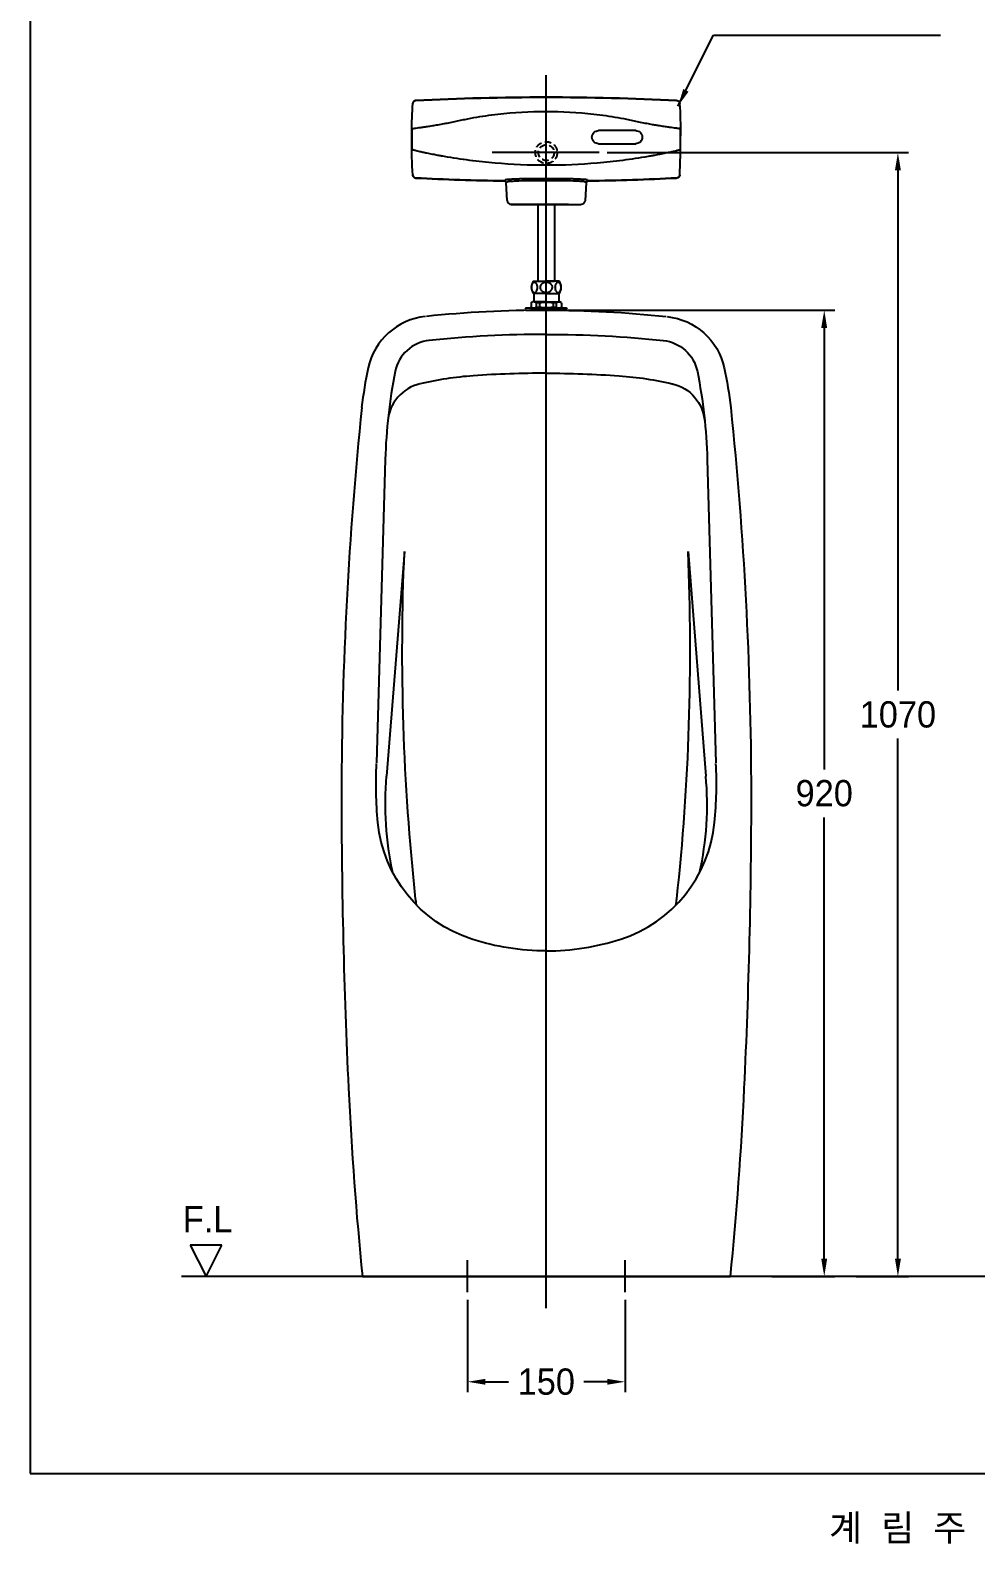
# Model space of a CAD drawing. Header units: millimetres. Extents: x 0 to 3700, y -67 to 2530.
# Drawn here: x 1900 to 2800, y -67 to 1374 of the extents above; entities that cross this region are included whole.
import ezdxf
from ezdxf.enums import TextEntityAlignment as Align
from ezdxf.lldxf.tags import DXFTag

# ---------------------------------------------------------------- set-up
doc = ezdxf.new("R2010")
doc.units = ezdxf.units.MM
doc.linetypes.add('DASHED2', pattern=[9.525, 6.35, -3.175])
for name, color, linetype in [('TEXT', 7, 'Continuous'), ('내부선 및 부속', 4, 'Continuous'), ('도각라인', 255, 'Continuous'), ('외형선', 3, 'Continuous'), ('점선', 6, 'DASHED2'), ('중심선', 1, 'DASHED'), ('치수선', 7, 'Continuous')]:
    doc.layers.add(name, color=color, linetype=linetype)
doc.styles.add('____', font='')
doc.styles.add('타이틀', font='H2GTRM.TTF', dxfattribs={"height": 25})
doc.styles.get('____').set_extended_font_data('굴림')
tags = doc.linetypes.add('DASHDOT', pattern=[70, 31, -13, 13, -13]).pattern_tags.tags
tags[10:11] = [DXFTag(74, 4), DXFTag(75, 0), DXFTag(340, '0'), DXFTag(46, 0.0), DXFTag(50, 0.0), DXFTag(44, 0.0), DXFTag(45, 0.0)]
tags[8:9] = [DXFTag(74, 4), DXFTag(75, 0), DXFTag(340, '0'), DXFTag(46, 0.0), DXFTag(50, 0.0), DXFTag(44, 0.0), DXFTag(45, 0.0)]
tags[6:7] = [DXFTag(74, 4), DXFTag(75, 0), DXFTag(340, '0'), DXFTag(46, 0.0), DXFTag(50, 0.0), DXFTag(44, 0.0), DXFTag(45, 0.0)]
tags[4:5] = [DXFTag(74, 4), DXFTag(75, 0), DXFTag(340, '0'), DXFTag(46, 0.0), DXFTag(50, 0.0), DXFTag(44, 0.0), DXFTag(45, 0.0)]
tags = doc.linetypes.add('DASHED', pattern=[25.72, 12.86, -12.86]).pattern_tags.tags
tags[6:7] = [DXFTag(74, 4), DXFTag(75, 0), DXFTag(340, '0'), DXFTag(46, 0.0), DXFTag(50, 0.0), DXFTag(44, 0.0), DXFTag(45, 0.0)]
tags[4:5] = [DXFTag(74, 4), DXFTag(75, 0), DXFTag(340, '0'), DXFTag(46, 0.0), DXFTag(50, 0.0), DXFTag(44, 0.0), DXFTag(45, 0.0)]
doc.dimstyles.new('MSADIM', dxfattribs={"dimtxt": 33, "dimasz": 17, "dimexe": 10, "dimexo": 7.5, "dimgap": 10, "dimtad": 0, "dimtih": 1, "dimtoh": 1, "dimdec": 0, "dimzin": 1, "dimdsep": 46, "dimtxsty": '____', "dimcen": 11.25, "dimadec": 0, "dimazin": 0, "dimtfac": 1, "dimtdec": 0, "dimtix": 1, "dimtmove": 0, "dimatfit": 3, "dimfxl": 0, "dimtolj": 1, "dimtzin": 1, "dimarcsym": 0})

# ---------------------------------------------------------------- blocks, each defined once
blk = doc.blocks.new('*D13')
at = {"layer": '치수선', "color": 0, "linetype": 'Continuous', "lineweight": -2}
for p, q in [((2398.7, 1107.5), (2665.8, 1107.5)), ((2655.8, 1090.5), (2655.8, 670.3)), ((2655.8, 204.5), (2655.8, 624.6)), ((2605.9, 187.5), (2665.8, 187.5))]:
    blk.add_line(p, q, dxfattribs=at)
at = {"layer": '치수선', "color": 0, "linetype": 'Continuous'}
for points in [[(2652.9, 1090.5), (2658.6, 1090.5), (2655.8, 1107.5)], [(2652.9, 204.5), (2658.6, 204.5), (2655.8, 187.5)]]:
    blk.add_solid(points, dxfattribs=at)
at = {"layer": '치수선', "color": 0, "linetype": 'Continuous', "insert": (2655.8, 647.5), "char_height": 25, "attachment_point": 5, "style": '____'}
blk.add_mtext('\\A1;920', dxfattribs=at)
blk = doc.blocks.new('*D14')
at = {"layer": '치수선', "color": 0, "linetype": 'Continuous', "lineweight": -2}
for p, q in [((2449.2, 1257.5), (2735.9, 1257.5)), ((2725.9, 1240.5), (2725.9, 745.3)), ((2725.9, 204.5), (2725.9, 699.6)), ((2686.3, 187.5), (2735.9, 187.5))]:
    blk.add_line(p, q, dxfattribs=at)
at = {"layer": '치수선', "color": 0, "linetype": 'Continuous'}
for points in [[(2723.1, 1240.5), (2728.8, 1240.5), (2725.9, 1257.5)], [(2723.1, 204.5), (2728.8, 204.5), (2725.9, 187.5)]]:
    blk.add_solid(points, dxfattribs=at)
at = {"layer": '치수선', "color": 0, "linetype": 'Continuous', "insert": (2725.9, 722.5), "char_height": 25, "attachment_point": 5, "style": '____'}
blk.add_mtext('\\A1;1070', dxfattribs=at)
blk = doc.blocks.new('*D18')
at = {"layer": '치수선', "color": 0, "linetype": 'Continuous', "lineweight": -2}
for p, q in [((2316.2, 165.2), (2316.2, 77.3)), ((2466.2, 165.2), (2466.2, 77.3)), ((2333.2, 87.3), (2355.2, 87.3)), ((2449.2, 87.3), (2427.1, 87.3))]:
    blk.add_line(p, q, dxfattribs=at)
at = {"layer": '치수선', "color": 0, "linetype": 'Continuous'}
for points in [[(2333.2, 90.1), (2333.2, 84.5), (2316.2, 87.3)], [(2449.2, 90.1), (2449.2, 84.5), (2466.2, 87.3)]]:
    blk.add_solid(points, dxfattribs=at)
at = {"layer": '치수선', "color": 0, "linetype": 'Continuous', "insert": (2391.2, 87.3), "char_height": 25, "attachment_point": 5, "style": '____'}
blk.add_mtext('\\A1;150', dxfattribs=at)

msp = doc.modelspace()

# ---------------------------------------------------------------- linework, layer by layer
at = {"layer": '내부선 및 부속', "linetype": 'Continuous'}
for p, q in [((2519.1, 1269.5), (2519.1, 1269.5)), ((2353.9, 1212), (2353.1, 1228.7)), ((2429.2, 1228.7), (2428.3, 1212)), ((2412.2, 1208.2), (2357.9, 1208.2)), ((2357.9, 1208.2), (2412.2, 1208.2)), ((2383.3, 1208.2), (2383.3, 1135)), ((2399.1, 1208.2), (2399.1, 1135)), ((2412.2, 1208.2), (2424.3, 1208.2)), ((2412.2, 1208.2), (2424.3, 1208.2)), ((2377.1, 1130.4), (2377, 1130)), ((2377, 1130), (2377, 1129.2)), ((2377, 1129.2), (2377, 1128.2)), ((2377, 1128.2), (2377.1, 1127.9)), ((2377.2, 1130.9), (2377.1, 1130.7)), ((2377.1, 1130.7), (2377.1, 1130.4)), ((2377.1, 1127.9), (2377.2, 1127.6)), ((2377.3, 1131.4), (2377.2, 1131.2)), ((2377.2, 1131.2), (2377.2, 1130.9)), ((2377.2, 1127.6), (2377.2, 1127.3)), ((2377.2, 1127.3), (2377.3, 1127.1)), ((2377.4, 1131.6), (2377.3, 1131.4)), ((2377.3, 1127.1), (2377.3, 1126.9)), ((2377.3, 1126.9), (2377.4, 1126.7)), ((2377.5, 1131.9), (2377.4, 1131.8)), ((2377.4, 1131.8), (2377.4, 1131.6)), ((2377.4, 1126.7), (2377.5, 1126.6)), ((2377.6, 1132.2), (2377.5, 1132)), ((2377.5, 1132), (2377.5, 1131.9)), ((2377.5, 1126.6), (2377.5, 1126.4)), ((2377.5, 1126.4), (2377.6, 1126.3)), ((2377.7, 1132.3), (2377.6, 1132.2)), ((2377.6, 1126.3), (2377.6, 1126.2)), ((2377.6, 1126.2), (2377.7, 1126)), ((2377.8, 1132.5), (2377.7, 1132.4)), ((2377.7, 1132.4), (2377.7, 1132.3)), ((2377.7, 1126), (2377.8, 1125.9)), ((2377.9, 1132.7), (2377.8, 1132.5)), ((2377.8, 1125.9), (2377.8, 1125.8)), ((2377.8, 1125.8), (2377.9, 1125.7)), ((2378, 1132.9), (2377.9, 1132.8)), ((2377.9, 1132.8), (2377.9, 1132.7)), ((2377.9, 1125.7), (2378, 1125.6)), ((2378.1, 1133), (2378, 1132.9)), ((2378, 1125.6), (2378.1, 1125.5)), ((2378.2, 1133.1), (2378.1, 1133)), ((2378.1, 1125.5), (2378.1, 1125.4)), ((2378.1, 1125.4), (2378.2, 1125.3)), ((2378.3, 1133.2), (2378.2, 1133.1)), ((2378.2, 1125.3), (2378.3, 1125.2)), ((2378.4, 1133.3), (2378.3, 1133.2)), ((2378.3, 1125.2), (2378.4, 1125.1)), ((2378.5, 1133.5), (2378.4, 1133.4)), ((2378.4, 1133.4), (2378.4, 1133.3)), ((2378.4, 1125.1), (2378.5, 1125)), ((2378.6, 1133.5), (2378.5, 1133.5)), ((2378.5, 1125), (2378.6, 1124.9)), ((2378.7, 1133.6), (2378.6, 1133.5)), ((2378.6, 1124.9), (2378.7, 1124.8)), ((2378.8, 1133.7), (2378.7, 1133.6)), ((2378.7, 1124.8), (2378.8, 1124.8)), ((2378.8, 1135), (2391.2, 1135)), ((2378.9, 1133.7), (2378.8, 1133.7)), ((2378.8, 1124.8), (2378.9, 1124.7)), ((2379, 1133.8), (2378.9, 1133.7)), ((2378.9, 1124.7), (2378.9, 1124.6)), ((2378.9, 1124.6), (2379, 1124.6)), ((2379.1, 1133.8), (2379, 1133.8)), ((2379, 1124.6), (2379.1, 1124.6)), ((2379.2, 1133.9), (2379.1, 1133.8)), ((2379.1, 1124.6), (2379.2, 1124.5)), ((2379.3, 1133.9), (2379.2, 1133.9)), ((2379.2, 1124.5), (2379.3, 1124.5)), ((2379.5, 1134), (2379.3, 1133.9)), ((2379.3, 1124.5), (2379.5, 1124.4)), ((2379.7, 1134), (2379.5, 1134)), ((2379.5, 1124.4), (2379.7, 1124.4)), ((2379.9, 1134), (2379.7, 1134)), ((2379.7, 1124.4), (2379.9, 1124.4)), ((2380.1, 1134), (2379.9, 1134)), ((2379.9, 1124.4), (2380.1, 1124.4)), ((2380.3, 1134), (2380.1, 1134)), ((2380.1, 1124.4), (2380.3, 1124.4)), ((2380.5, 1133.9), (2380.3, 1134)), ((2380.3, 1124.4), (2380.5, 1124.5)), ((2380.6, 1133.9), (2380.5, 1133.9)), ((2380.5, 1124.5), (2380.6, 1124.5)), ((2380.7, 1133.9), (2380.6, 1133.9)), ((2380.6, 1124.5), (2380.7, 1124.6)), ((2380.8, 1133.8), (2380.7, 1133.9)), ((2380.7, 1124.6), (2380.8, 1124.6)), ((2380.9, 1133.8), (2380.8, 1133.8)), ((2380.8, 1124.6), (2380.9, 1124.7)), ((2380.9, 1133.7), (2380.9, 1133.8)), ((2381, 1133.6), (2380.9, 1133.7)), ((2380.9, 1124.7), (2381, 1124.7)), ((2381.1, 1133.6), (2381, 1133.6)), ((2381, 1124.7), (2381.1, 1124.8)), ((2381.2, 1133.5), (2381.1, 1133.6)), ((2381.1, 1124.8), (2381.2, 1124.9)), ((2381.3, 1133.4), (2381.2, 1133.5)), ((2381.2, 1124.9), (2381.3, 1125)), ((2381.4, 1133.3), (2381.3, 1133.4)), ((2381.3, 1125), (2381.4, 1125)), ((2381.5, 1133.2), (2381.4, 1133.3)), ((2381.4, 1125), (2381.5, 1125.1)), ((2381.6, 1133.1), (2381.5, 1133.2)), ((2381.5, 1125.2), (2381.6, 1125.3)), ((2381.5, 1125.1), (2381.5, 1125.2)), ((2381.7, 1133), (2381.6, 1133.1)), ((2381.6, 1125.3), (2381.7, 1125.4)), ((2381.7, 1132.9), (2381.7, 1133)), ((2381.8, 1132.8), (2381.7, 1132.9)), ((2381.9, 1132.7), (2381.8, 1132.8)), ((2382, 1132.6), (2381.9, 1132.7)), ((2382, 1132.5), (2382, 1132.6)), ((2382.1, 1132.4), (2382, 1132.5)), ((2382.2, 1132.2), (2382.1, 1132.4)), ((2382.2, 1132.1), (2382.2, 1132.2)), ((2382.3, 1132), (2382.2, 1132.1)), ((2382.3, 1131.8), (2382.3, 1132)), ((2382.4, 1131.7), (2382.3, 1131.8)), ((2382.5, 1131.5), (2382.4, 1131.7)), ((2382.5, 1131.3), (2382.5, 1131.5)), ((2382.6, 1131.1), (2382.5, 1131.3)), ((2382.6, 1130.9), (2382.6, 1131.1)), ((2382.7, 1130.5), (2382.6, 1130.9)), ((2382.8, 1130.2), (2382.7, 1130.5)), ((2382.8, 1129.2), (2382.8, 1130.2)), ((2383.3, 1135), (2399.1, 1135)), ((2385.3, 1129), (2385.5, 1128.2)), ((2385.5, 1128.2), (2385.6, 1127.6)), ((2385.6, 1127.6), (2385.8, 1127.3)), ((2385.9, 1131.2), (2385.7, 1130.9)), ((2385.8, 1127.3), (2386, 1126.9)), ((2386.1, 1131.6), (2385.9, 1131.2)), ((2386, 1126.9), (2386.2, 1126.6)), ((2386.3, 1131.9), (2386.1, 1131.6)), ((2386.2, 1126.6), (2386.4, 1126.4)), ((2386.6, 1132.2), (2386.3, 1131.9)), ((2386.4, 1126.4), (2386.8, 1126)), ((2386.9, 1132.5), (2386.6, 1132.2)), ((2386.8, 1126), (2387, 1125.8)), ((2387.2, 1132.7), (2386.9, 1132.5)), ((2387, 1125.8), (2387.3, 1125.6)), ((2387.6, 1133), (2387.2, 1132.7)), ((2387.3, 1125.6), (2387.6, 1125.4)), ((2387.9, 1133.2), (2387.6, 1133)), ((2388.3, 1133.4), (2387.9, 1133.2)), ((2388.8, 1133.6), (2388.3, 1133.4)), ((2389.4, 1133.8), (2388.8, 1133.6)), ((2403.5, 1135), (2391.2, 1135)), ((2393.5, 1133.6), (2393, 1133.8)), ((2394, 1133.4), (2393.5, 1133.6)), ((2394.4, 1133.2), (2394, 1133.4)), ((2394.8, 1133), (2394.4, 1133.2)), ((2394.7, 1125.4), (2395, 1125.6)), ((2395.1, 1132.7), (2394.8, 1133)), ((2395, 1125.6), (2395.3, 1125.8)), ((2395.4, 1132.5), (2395.1, 1132.7)), ((2395.3, 1125.8), (2395.6, 1126)), ((2395.8, 1132.2), (2395.4, 1132.5)), ((2395.6, 1126), (2395.9, 1126.4)), ((2396, 1131.9), (2395.8, 1132.2)), ((2395.9, 1126.4), (2396.1, 1126.6)), ((2396.2, 1131.6), (2396, 1131.9)), ((2396.1, 1126.6), (2396.3, 1126.9)), ((2396.4, 1131.2), (2396.2, 1131.6)), ((2396.3, 1126.9), (2396.5, 1127.3)), ((2396.6, 1130.9), (2396.4, 1131.2)), ((2396.5, 1127.3), (2396.7, 1127.6)), ((2396.7, 1127.6), (2396.9, 1128.2)), ((2396.9, 1128.2), (2397, 1129)), ((2399.6, 1130.2), (2399.5, 1129.2)), ((2399.7, 1130.9), (2399.6, 1130.5)), ((2399.6, 1130.5), (2399.6, 1130.2)), ((2399.8, 1131.3), (2399.7, 1131.1)), ((2399.7, 1131.1), (2399.7, 1130.9)), ((2399.9, 1131.5), (2399.8, 1131.3)), ((2400, 1131.8), (2399.9, 1131.7)), ((2399.9, 1131.7), (2399.9, 1131.5)), ((2400.1, 1132.1), (2400, 1132)), ((2400, 1132), (2400, 1131.8)), ((2400.2, 1132.4), (2400.1, 1132.2)), ((2400.1, 1132.2), (2400.1, 1132.1)), ((2400.3, 1132.5), (2400.2, 1132.4)), ((2400.4, 1132.6), (2400.3, 1132.5)), ((2400.5, 1132.8), (2400.4, 1132.7)), ((2400.4, 1132.7), (2400.4, 1132.6)), ((2400.6, 1132.9), (2400.5, 1132.8)), ((2400.7, 1133), (2400.6, 1132.9)), ((2400.6, 1125.4), (2400.7, 1125.3)), ((2400.8, 1133.2), (2400.7, 1133.1)), ((2400.7, 1133.1), (2400.7, 1133)), ((2400.7, 1125.3), (2400.8, 1125.2)), ((2400.9, 1133.3), (2400.8, 1133.2)), ((2400.8, 1125.2), (2400.9, 1125.1)), ((2401, 1133.4), (2400.9, 1133.3)), ((2400.9, 1125.1), (2401, 1125)), ((2401.1, 1133.5), (2401, 1133.4)), ((2401, 1125), (2401, 1125)), ((2401, 1125), (2401.1, 1124.9)), ((2401.2, 1133.6), (2401.1, 1133.5)), ((2401.1, 1124.9), (2401.2, 1124.8)), ((2401.3, 1133.6), (2401.2, 1133.6)), ((2401.2, 1124.8), (2401.3, 1124.7)), ((2401.4, 1133.7), (2401.3, 1133.6)), ((2401.3, 1124.7), (2401.4, 1124.7)), ((2401.5, 1133.8), (2401.4, 1133.7)), ((2401.4, 1124.7), (2401.5, 1124.6)), ((2401.6, 1133.8), (2401.5, 1133.8)), ((2401.5, 1124.6), (2401.6, 1124.6)), ((2401.7, 1133.9), (2401.6, 1133.8)), ((2401.6, 1124.6), (2401.7, 1124.5)), ((2401.8, 1133.9), (2401.7, 1133.9)), ((2401.7, 1124.5), (2401.8, 1124.5)), ((2401.9, 1133.9), (2401.8, 1133.9)), ((2401.8, 1124.5), (2402.1, 1124.4)), ((2402.1, 1134), (2401.9, 1133.9)), ((2402.3, 1134), (2402.1, 1134)), ((2402.1, 1124.4), (2402.3, 1124.4)), ((2402.4, 1134), (2402.3, 1134)), ((2402.3, 1124.4), (2402.4, 1124.4)), ((2402.6, 1134), (2402.4, 1134)), ((2402.4, 1124.4), (2402.6, 1124.4)), ((2402.8, 1134), (2402.6, 1134)), ((2402.6, 1124.4), (2402.8, 1124.4)), ((2403, 1133.9), (2402.8, 1134)), ((2402.8, 1124.4), (2403, 1124.5)), ((2403.1, 1133.9), (2403, 1133.9)), ((2403, 1124.5), (2403.1, 1124.5)), ((2403.2, 1133.8), (2403.1, 1133.9)), ((2403.1, 1124.5), (2403.2, 1124.6)), ((2403.3, 1133.8), (2403.2, 1133.8)), ((2403.2, 1124.6), (2403.3, 1124.6)), ((2403.4, 1133.7), (2403.3, 1133.8)), ((2403.3, 1124.6), (2403.4, 1124.6)), ((2403.5, 1133.7), (2403.4, 1133.7)), ((2403.4, 1124.6), (2403.5, 1124.7)), ((2403.6, 1133.6), (2403.5, 1133.7)), ((2403.5, 1124.7), (2403.6, 1124.8)), ((2403.7, 1133.5), (2403.6, 1133.6)), ((2403.6, 1124.8), (2403.7, 1124.8)), ((2403.8, 1133.5), (2403.7, 1133.5)), ((2403.7, 1124.9), (2403.8, 1125)), ((2403.7, 1124.8), (2403.7, 1124.9)), ((2403.9, 1133.4), (2403.8, 1133.5)), ((2403.8, 1125), (2403.9, 1125.1)), ((2404, 1133.3), (2403.9, 1133.4)), ((2403.9, 1125.1), (2404, 1125.2)), ((2404.1, 1133.2), (2404, 1133.3)), ((2404, 1125.2), (2404.1, 1125.3)), ((2404.1, 1133.1), (2404.1, 1133.2)), ((2404.2, 1133), (2404.1, 1133.1)), ((2404.1, 1125.3), (2404.2, 1125.4)), ((2404.3, 1132.9), (2404.2, 1133)), ((2404.2, 1125.4), (2404.3, 1125.5)), ((2404.4, 1132.8), (2404.3, 1132.9)), ((2404.3, 1125.6), (2404.4, 1125.7)), ((2404.3, 1125.5), (2404.3, 1125.6)), ((2404.4, 1132.7), (2404.4, 1132.8)), ((2404.5, 1132.5), (2404.4, 1132.7)), ((2404.4, 1125.7), (2404.5, 1125.8)), ((2404.6, 1132.4), (2404.5, 1132.5)), ((2404.5, 1125.8), (2404.6, 1125.9)), ((2404.7, 1132.3), (2404.6, 1132.4)), ((2404.6, 1126), (2404.7, 1126.2)), ((2404.6, 1125.9), (2404.6, 1126)), ((2404.7, 1132.2), (2404.7, 1132.3)), ((2404.8, 1132), (2404.7, 1132.2)), ((2404.7, 1126.3), (2404.8, 1126.4)), ((2404.7, 1126.2), (2404.7, 1126.3)), ((2404.8, 1131.9), (2404.8, 1132)), ((2404.9, 1131.8), (2404.8, 1131.9)), ((2404.8, 1126.4), (2404.9, 1126.6)), ((2404.9, 1131.6), (2404.9, 1131.8)), ((2405, 1131.4), (2404.9, 1131.6)), ((2404.9, 1126.7), (2405, 1126.9)), ((2404.9, 1126.6), (2404.9, 1126.7)), ((2405.1, 1131.2), (2405, 1131.4)), ((2405, 1127.1), (2405.1, 1127.3)), ((2405, 1126.9), (2405, 1127.1)), ((2405.1, 1130.9), (2405.1, 1131.2)), ((2405.2, 1130.7), (2405.1, 1130.9)), ((2405.1, 1127.3), (2405.2, 1127.6)), ((2405.2, 1130.4), (2405.2, 1130.7)), ((2405.3, 1130), (2405.2, 1130.4)), ((2405.2, 1127.9), (2405.3, 1128.2)), ((2405.2, 1127.6), (2405.2, 1127.9)), ((2405.3, 1129.2), (2405.3, 1130)), ((2405.3, 1128.2), (2405.3, 1129.2)), ((2376.7, 1114.6), (2378.2, 1115.5)), ((2376.7, 1114.6), (2376.7, 1110.5)), ((2391.2, 1115.5), (2378.2, 1115.5)), ((2382.7, 1123.5), (2378.8, 1123.5)), ((2379.2, 1123.5), (2379.2, 1115.4)), ((2381.7, 1114.5), (2381.7, 1112.5)), ((2381.7, 1112.5), (2381.7, 1110.5)), ((2391.2, 1123.5), (2382.7, 1123.5)), ((2384.7, 1114.5), (2384.7, 1112.5)), ((2384.7, 1112.5), (2384.7, 1110.5)), ((2391.2, 1123.5), (2399.7, 1123.5)), ((2391.2, 1115.5), (2404.2, 1115.5)), ((2397.7, 1114.5), (2397.7, 1112.5)), ((2397.7, 1112.5), (2397.7, 1110.5)), ((2399.7, 1123.5), (2403.5, 1123.5)), ((2400.7, 1114.5), (2400.7, 1112.5)), ((2400.7, 1112.5), (2400.7, 1110.5)), ((2403.2, 1123.5), (2403.2, 1115.4)), ((2405.7, 1114.6), (2404.2, 1115.5)), ((2405.7, 1114.6), (2405.7, 1110.5)), ((2410.2, 1109.5), (2372.2, 1109.5)), ((2372.2, 1107.5), (2391.2, 1107.5)), ((2373.2, 1107.5), (2409.2, 1107.5)), ((2375.7, 1109.5), (2375.8, 1109.5)), ((2410.2, 1107.5), (2391.2, 1107.5)), ((2406.6, 1109.5), (2406.7, 1109.5)), ((2256.2, 877.7), (2239.2, 664)), ((2526.2, 877.7), (2543.1, 664))]:
    msp.add_line(p, q, dxfattribs=at)
at = {"layer": '내부선 및 부속', "linetype": 'Continuous', "flags": 128}
for points in [[(2391.2, 1047.5, -0.017384), (2460.6, 1045)], [(2460.6, 1045, -0.04069), (2512, 1037.2)], [(2511.3, 1037.4, -0.324664), (2542, 1001.9)], [(2266.8, 547.2, -0.037631), (2256.2, 877.7)], [(2245.2, 571.9, -0.077317), (2239.2, 664)], [(2267.7, 541.1, -0.015309), (2266.8, 547.2)]]:
    msp.add_lwpolyline(points, format="xyb", dxfattribs=at)
at = {"layer": '내부선 및 부속', "linetype": 'Continuous', "extrusion": (0, 0, -1)}
for centre, radius, start, end in [((-2391.1, -1189.8), 2500, 87.1527, 92.8473), ((-2863.1, 1270.2), 600, 0.6498, 3.2569), ((-1919.1, 1270.2), 600, 176.7431, 179.6763), ((-2863.1, 1270.2), 600, 0, 0.6068), ((-2863.1, 1270.2), 600, 356.7431, 0), ((-2391.1, 3730.2), 2500, 270.9176, 272.8473), ((-2431.2, 1228.6), 2, 3, 89.0824), ((-2391.1, 3730.2), 2500, 267.1527, 269.0824)]:
    msp.add_arc(centre, radius, start, end, dxfattribs=at)
at = {"layer": '내부선 및 부속', "linetype": 'Continuous'}
for centre, radius, start, end in [((2391.1, -1189.8), 2500, 87.1527, 92.8473), ((1919.1, 1270.2), 600, 358.229, 0), ((2200.6, 1255.6), 318.2, 356.4995, 358.2342), ((2391.1, 3730.2), 2500, 267.1527, 269.0824), ((2391.1, 3730.2), 2500, 270.9176, 272.8473), ((2357.9, 1212.2), 4, 183, 270), ((2386.9, 1129.2), 9.98, 144.4985, 179.7412), ((2386.9, 1129.2), 9.98, 179.7412, 214.8682), ((2377.4, 1128.8), 5.48, 322.4236, 4.714), ((2389, 1129.3), 3.73, 153.456, 184.8193), ((2391.2, 1131.3), 6.92, 239.3391, 269.8436), ((2390.7, 1129.3), 4.7, 84.3415, 106.5393), ((2391.6, 1129.3), 4.7, 73.4607, 95.6585), ((2391.1, 1131.3), 6.92, 270.1564, 300.6609), ((2393.3, 1129.3), 3.73, 355.1807, 26.544), ((2405, 1128.8), 5.48, 175.286, 217.5764), ((2395.4, 1129.2), 9.98, 0.2588, 35.5015), ((2395.4, 1129.2), 9.98, 325.1318, 0.2588), ((2375.7, 1110.5), 1, 275.4232, 0), ((2379.2, 1113.1), 3.63, 226.537, 313.5656), ((2378.2, 1109), 6.43, 57.6144, 90.4948), ((2383.2, 1108.9), 5.72, 74.7919, 105.2081), ((2383.2, 1116), 5.72, 254.7919, 285.2081), ((2390.4, 1081.7), 33.2, 88.77, 100.0274), ((2390.4, 1143.2), 33.2, 259.9726, 271.23), ((2391.9, 1081.7), 33.2, 79.9726, 91.23), ((2391.9, 1143.2), 33.2, 268.77, 280.0274), ((2399.2, 1108.9), 5.72, 74.7919, 105.2081), ((2399.2, 1116), 5.72, 254.7919, 285.2081), ((2404.1, 1109), 6.43, 89.5052, 122.3856), ((2403.2, 1113.1), 3.63, 226.4344, 313.463), ((2406.7, 1110.5), 1, 180, 264.5768), ((2372.2, 1108.5), 1, 90, 180), ((2372.2, 1108.5), 1, 180, 270), ((2410.2, 1108.5), 1, 0, 90), ((2410.2, 1108.5), 1, 270, 0), ((2343.9, 725.8), 320, 93.9838, 103.169), ((2391.2, 47.5), 1000, 90, 93.9838), ((2280.1, 998.4), 40, 103.169, 175.1159), ((328.2, 783.3), 2200, 353.8373, 2.4577), ((2244.3, 637), 300, 347.4637, 5.1483), ((2416, 557.9), 100, 350.3291, 353.8373)]:
    msp.add_arc(centre, radius, start, end, dxfattribs=at)
at = {"layer": '내부선 및 부속', "linetype": 'Continuous', "extrusion": (0, 0, -1)}
for centre, major_axis, ratio, start_param, end_param in [((2267.1, 1304.2), (-2.11, 2.13), 0.999725, 5.551201, 7.01515), ((2515.2, 1304.2), (2.11, 2.13), 0.999725, 5.550989, 7.01493), ((2267.1, 1236.3), (-2.11, -2.13), 0.999725, 5.550988, 7.015012), ((2515.2, 1236.3), (-2.11, 2.13), 0.999725, 3.141593, 3.873451), ((2515.2, 1236.3), (-2.11, 2.13), 0.999725, 2.409475, 3.141593), ((2424.3, 1212.2), (2.83, -2.83), 0.999695, 5.550307, 7.068431)]:
    msp.add_ellipse(centre, major_axis=major_axis, ratio=ratio, start_param=start_param, end_param=end_param, dxfattribs=at)
at = {"layer": '내부선 및 부속', "linetype": 'Continuous'}
msp.add_ellipse((2357.9, 1212.2), major_axis=(-2.83, -2.83), ratio=0.999695, start_param=5.550307, end_param=7.068431, dxfattribs=at)
for points, knots in [([(2267, 1307.2), (2266.6, 1307.1), (2266.3, 1307.1), (2265.7, 1306.8), (2265.4, 1306.6), (2264.9, 1306.2), (2264.7, 1305.9), (2264.3, 1305.3), (2264.2, 1305), (2264.2, 1304.7), (2264.1, 1304.6), (2264.1, 1304.4), (2264.1, 1304.3)], [0, 0, 0, 0, 0.230556, 0.230556, 0.461112, 0.461112, 0.691665, 0.691665, 0.922218, 0.922218, 0.922218, 1, 1, 1, 1]), ([(2294.2, 1285.1), (2296, 1285.5), (2299.8, 1286.2), (2304.5, 1287.2), (2308.2, 1288), (2311.9, 1288.8), (2322.2, 1290.9), (2346.8, 1294.8), (2385, 1297.6), (2419.4, 1296.1), (2442.2, 1293.5), (2453.6, 1291.9), (2463, 1290.3), (2470.5, 1288.8), (2474.3, 1288), (2476.1, 1287.6)], [0, 0, 0, 0, 0.031233, 0.062476, 0.078099, 0.09372, 0.124956, 0.249907, 0.499886, 0.749877, 0.812402, 0.87493, 0.937453, 0.968723, 1, 1, 1, 1]), ([(2515.3, 1307.2), (2515.7, 1307.1), (2516, 1307.1), (2516.6, 1306.8), (2516.9, 1306.6), (2517.4, 1306.2), (2517.6, 1305.9), (2518, 1305.3), (2518.1, 1305), (2518.1, 1304.7), (2518.2, 1304.6), (2518.2, 1304.4), (2518.2, 1304.3)], [0, 0, 0, 0, 0.230556, 0.230556, 0.461112, 0.461112, 0.691665, 0.691665, 0.922218, 0.922218, 0.922218, 1, 1, 1, 1]), ([(2264.6, 1280.5), (2264.6, 1280.6), (2264.7, 1280.6), (2265.1, 1280.6), (2265.6, 1280.7), (2266.3, 1280.8), (2267.6, 1281), (2269.8, 1281.3), (2273.5, 1281.8), (2278, 1282.4), (2282.8, 1283.2), (2288.3, 1284.1), (2292, 1284.7), (2294.1, 1285.1)], [0, 0, 0, 0, 0.050803, 0.101463, 0.151764, 0.201493, 0.250446, 0.375997, 0.500393, 0.623757, 0.750229, 0.862939, 1, 1, 1, 1]), ([(2476.1, 1287.6), (2478.1, 1287.1), (2482.1, 1286.3), (2486.1, 1285.5), (2488.2, 1285.1)], [0, 0, 0, 0, 0.500036, 1, 1, 1, 1]), ([(2488.2, 1285.1), (2489.1, 1284.9), (2490.8, 1284.6), (2493.2, 1284.2), (2495.4, 1283.8), (2497.4, 1283.5), (2500.4, 1283), (2504.3, 1282.4), (2508.4, 1281.8), (2511.7, 1281.4), (2514.2, 1281.1), (2516, 1280.8), (2517.3, 1280.6), (2517.6, 1280.6), (2517.7, 1280.5)], [0, 0, 0, 0, 0.057321, 0.111414, 0.161799, 0.208067, 0.249883, 0.376166, 0.499517, 0.595985, 0.695588, 0.797063, 0.89901, 1, 1, 1, 1]), ([(2264.6, 1280.5), (2264.4, 1280.5), (2264.1, 1280.3), (2263.7, 1280), (2263.6, 1279.9), (2263.5, 1279.9), (2263.5, 1279.8), (2263.4, 1279.8), (2263.4, 1279.8), (2263.4, 1279.6), (2263.3, 1278.9), (2263.3, 1276.6), (2263.2, 1273), (2263.2, 1269.4), (2263.2, 1266.5), (2263.3, 1264.5), (2263.3, 1263.2), (2263.3, 1262.3), (2263.3, 1261.8), (2263.4, 1261.3), (2263.4, 1261), (2263.4, 1260.8), (2263.4, 1260.8), (2263.4, 1260.7)], [0, 0, 0, 0, 0.190586, 0.381162, 0.517192, 0.546402, 0.560364, 0.573951, 0.600144, 0.625173, 0.65114, 0.71817, 0.765105, 0.81203, 0.859145, 0.882498, 0.90551, 0.928408, 0.93992, 0.951534, 0.975232, 0.988983, 1, 1, 1, 1]), ([(2441, 1265.9), (2439.3, 1265.9), (2437.7, 1266.6), (2435.4, 1268.9), (2434.7, 1270.6), (2434.7, 1273.9), (2435.4, 1275.5), (2437.7, 1277.9), (2439.3, 1278.5), (2441, 1278.5)], [0, 0, 0, 0, 0.25, 0.25, 0.5, 0.5, 0.75, 0.75, 1, 1, 1, 1]), ([(2476.3, 1278.5), (2478, 1278.5), (2479.6, 1277.9), (2481.9, 1275.5), (2482.6, 1273.9), (2482.6, 1272.2)], [0, 0, 0, 0, 0.5, 0.5, 1, 1, 1, 1]), ([(2482.6, 1272.2), (2482.6, 1270.6), (2481.9, 1269), (2479.6, 1266.6), (2478, 1265.9), (2476.3, 1265.9)], [0, 0, 0, 0, 0.5, 0.5, 1, 1, 1, 1]), ([(2518.9, 1279.8), (2518.9, 1279.8), (2518.9, 1279.8), (2518.8, 1279.8), (2518.8, 1279.9), (2518.7, 1280), (2518.4, 1280.2), (2518, 1280.4), (2517.7, 1280.5)], [0, 0, 0, 0, 0.031265, 0.062534, 0.125036, 0.250031, 0.500021, 1, 1, 1, 1]), ([(2517.7, 1260), (2517.9, 1260.1), (2518.2, 1260.2), (2518.5, 1260.4), (2518.7, 1260.6), (2518.8, 1260.6), (2518.8, 1260.7), (2518.8, 1260.7), (2518.9, 1260.7), (2518.9, 1260.7), (2518.9, 1260.7), (2518.9, 1260.9), (2519, 1261.7), (2519, 1263.1), (2519, 1264.8), (2519.1, 1267.5), (2519.1, 1271.1), (2519.1, 1274), (2519, 1276), (2519, 1277.1), (2519, 1277.8), (2519, 1278.3), (2519, 1278.7), (2519, 1278.9), (2518.9, 1279.2), (2518.9, 1279.5), (2518.9, 1279.7), (2518.9, 1279.7), (2518.9, 1279.8)], [0, 0, 0, 0, 0.21035, 0.381025, 0.462559, 0.533584, 0.557748, 0.569389, 0.580771, 0.593485, 0.602825, 0.62405, 0.670908, 0.693868, 0.716943, 0.763862, 0.810824, 0.857949, 0.881406, 0.904582, 0.916149, 0.927735, 0.939373, 0.945227, 0.951112, 0.975041, 0.989365, 1, 1, 1, 1]), ([(2263.4, 1260.7), (2263.4, 1260.7), (2263.4, 1260.7), (2263.4, 1260.7), (2263.5, 1260.7), (2263.5, 1260.7), (2263.5, 1260.6), (2263.6, 1260.6), (2263.7, 1260.5), (2263.8, 1260.4), (2264.1, 1260.2), (2264.4, 1260.1), (2264.6, 1260)], [0, 0, 0, 0, 0.020014, 0.04055, 0.083219, 0.128243, 0.175915, 0.226419, 0.279891, 0.396145, 0.668685, 1, 1, 1, 1]), ([(2294.2, 1253.7), (2293.3, 1253.9), (2291.2, 1254.3), (2287.5, 1255), (2282.7, 1255.9), (2277.9, 1256.8), (2273.4, 1257.8), (2269.8, 1258.6), (2267.3, 1259.2), (2265.8, 1259.6), (2264.9, 1259.8), (2264.7, 1259.9), (2264.6, 1260)], [0, 0, 0, 0, 0.05716, 0.139756, 0.249886, 0.390805, 0.499551, 0.629352, 0.749263, 0.834232, 0.918024, 1, 1, 1, 1]), ([(2488.1, 1253.7), (2484, 1253.1), (2476, 1251.7), (2464, 1250.1), (2451.9, 1248.6), (2427.7, 1246.3), (2391.1, 1244.7), (2354.6, 1246.3), (2330.4, 1248.6), (2318.3, 1250.1), (2306.2, 1251.7), (2298.2, 1253.1), (2294.2, 1253.7)], [0, 0, 0, 0, 0.063042, 0.12503, 0.187523, 0.250056, 0.50004, 0.750027, 0.812662, 0.875039, 0.937524, 1, 1, 1, 1]), ([(2517.7, 1260), (2517.6, 1259.9), (2517.5, 1259.9), (2517, 1259.7), (2516.2, 1259.5), (2514.8, 1259.2), (2512.5, 1258.6), (2508.9, 1257.8), (2504.4, 1256.9), (2499.6, 1255.9), (2494.8, 1254.9), (2491, 1254.3), (2488.9, 1253.9), (2488.1, 1253.7)], [0, 0, 0, 0, 0.061183, 0.12349, 0.186666, 0.250433, 0.370315, 0.500355, 0.609143, 0.750122, 0.860903, 0.943473, 1, 1, 1, 1]), ([(2518.6, 1245.8), (2518.6, 1246.1), (2518.6, 1246.4), (2518.7, 1247.1), (2518.7, 1247.5), (2518.7, 1247.9), (2518.7, 1248), (2518.7, 1248.1), (2518.7, 1248.2)], [0, 0, 0, 0, 0.432463, 0.432463, 0.86492, 0.86492, 0.86492, 1, 1, 1, 1]), ([(2518.7, 1248.2), (2518.7, 1248.6), (2518.7, 1249), (2518.8, 1249.8), (2518.8, 1250.1), (2518.8, 1250.7), (2518.8, 1251), (2518.8, 1251.4), (2518.8, 1251.6), (2518.8, 1251.7)], [0, 0, 0, 0, 0.250096, 0.250096, 0.500201, 0.500201, 0.750184, 0.750184, 1, 1, 1, 1]), ([(2264.1, 1236.2), (2264.1, 1235.8), (2264.2, 1235.5), (2264.5, 1234.9), (2264.7, 1234.6), (2265.1, 1234.1), (2265.4, 1233.9), (2266, 1233.5), (2266.3, 1233.4), (2266.6, 1233.4), (2266.7, 1233.3), (2266.8, 1233.3), (2267, 1233.3)], [0, 0, 0, 0, 0.230556, 0.230556, 0.461112, 0.461112, 0.691665, 0.691665, 0.922217, 0.922217, 0.922217, 1, 1, 1, 1]), ([(2351.1, 1230.6), (2351.3, 1230.6), (2351.6, 1230.5), (2352, 1230.4), (2352.2, 1230.2), (2352.5, 1230), (2352.7, 1229.8), (2352.9, 1229.4), (2353, 1229.2), (2353.1, 1228.9), (2353.1, 1228.8), (2353.1, 1228.7)], [0, 0, 0, 0, 0.224771, 0.224771, 0.449546, 0.449546, 0.674293, 0.674293, 0.899004, 0.899004, 1, 1, 1, 1]), ([(2430.3, 1231.5), (2430.2, 1231.5), (2430.1, 1231.6), (2429.6, 1231.7), (2428.5, 1231.8), (2427.2, 1231.9), (2425.4, 1232), (2423.4, 1232.1), (2421.1, 1232.2), (2419, 1232.3), (2417.1, 1232.4), (2415.2, 1232.4), (2412.6, 1232.5), (2409.4, 1232.6), (2405.9, 1232.6), (2402.4, 1232.7), (2398.7, 1232.7), (2394.9, 1232.7), (2390.1, 1232.7), (2384.8, 1232.7), (2379.3, 1232.6), (2375.6, 1232.6), (2372.8, 1232.6), (2370.2, 1232.5), (2367.6, 1232.4), (2365.3, 1232.4), (2363.2, 1232.3), (2361, 1232.2), (2358.7, 1232.1), (2356.7, 1232), (2355.1, 1231.9), (2353.8, 1231.8), (2352.8, 1231.7), (2352.2, 1231.6), (2352.1, 1231.5), (2352, 1231.5)], [0, 0, 0, 0, 0.022832, 0.063114, 0.090918, 0.126034, 0.157363, 0.188534, 0.219673, 0.250962, 0.266619, 0.282228, 0.313279, 0.344344, 0.375502, 0.406551, 0.437554, 0.468762, 0.500088, 0.557218, 0.600183, 0.637829, 0.656667, 0.675507, 0.713219, 0.732146, 0.751101, 0.782548, 0.813666, 0.844669, 0.875744, 0.905178, 0.93807, 0.972912, 1, 1, 1, 1]), ([(2428.3, 1229.6), (2428.3, 1229.6), (2428.2, 1229.7), (2427.8, 1229.8), (2427.2, 1229.8), (2426.5, 1229.9), (2425.6, 1230), (2424.7, 1230.1), (2423.8, 1230.1), (2422.8, 1230.2), (2421.9, 1230.2), (2421, 1230.3), (2420.2, 1230.3), (2419.4, 1230.4), (2418.7, 1230.4), (2418.1, 1230.4), (2417.6, 1230.4), (2413.8, 1230.6), (2405.3, 1230.7), (2391.1, 1230.8), (2376.9, 1230.7), (2368.2, 1230.6), (2363.8, 1230.4), (2362.3, 1230.3), (2360.3, 1230.2), (2358.2, 1230.1), (2356.1, 1230), (2354.4, 1229.8), (2354.1, 1229.6), (2354, 1229.6)], [0, 0, 0, 0, 0.026753, 0.052033, 0.07584, 0.098171, 0.119025, 0.138405, 0.156311, 0.172743, 0.1877, 0.201182, 0.213187, 0.223716, 0.232767, 0.240343, 0.246441, 0.251063, 0.381193, 0.500263, 0.619674, 0.749303, 0.7622, 0.782745, 0.810936, 0.846766, 0.89022, 0.941302, 1, 1, 1, 1]), ([(2518.2, 1236.2), (2518.2, 1235.8), (2518.1, 1235.5), (2517.8, 1234.9), (2517.6, 1234.6), (2517.2, 1234.1), (2516.9, 1233.9), (2516.3, 1233.5), (2516, 1233.4), (2515.7, 1233.4), (2515.6, 1233.3), (2515.4, 1233.3), (2515.3, 1233.3)], [0, 0, 0, 0, 0.230556, 0.230556, 0.461112, 0.461112, 0.691665, 0.691665, 0.922218, 0.922218, 0.922218, 1, 1, 1, 1])]:
    msp.add_open_spline(points, degree=3, knots=knots, dxfattribs=at)
for points, degree in [([(2476.3, 1278.5), (2464.5, 1278.5), (2452.8, 1278.5), (2441, 1278.5)], 3), ([(2441, 1265.9), (2452.8, 1265.9), (2464.5, 1265.9), (2476.3, 1265.9)], 3), ([(2351.1, 1230.6), (2351.4, 1230.6), (2351.7, 1230.9), (2352, 1231.5)], 3), ([(2354, 1229.6), (2353.5, 1228.8), (2353.1, 1228.7)], 2), ([(2429.2, 1228.7), (2428.7, 1228.8), (2428.3, 1229.6)], 2), ([(2430.3, 1231.5), (2430.6, 1230.9), (2430.9, 1230.6), (2431.2, 1230.6)], 3)]:
    msp.add_open_spline(points, degree=degree, dxfattribs=at)
at = {"layer": '도각라인', "color": 7}
for p, q in [((1900, 2530), (1900, 0)), ((1900, 0), (3700, 0))]:
    msp.add_line(p, q, dxfattribs=at)
at = {"layer": '외형선', "linetype": 'Continuous'}
for p, q in [((2237.9, 965.4), (2229.7, 676.6)), ((2544.4, 965.4), (2552.6, 676.6)), ((2082.3, 217.5), (2052.3, 217.5)), ((2052.3, 217.5), (2067.3, 187.5)), ((2067.3, 187.5), (2082.3, 217.5)), ((3414.7, 187.5), (2044, 187.5)), ((2216.2, 187.5), (2566.2, 187.5))]:
    msp.add_line(p, q, dxfattribs=at)
at = {"layer": '외형선', "linetype": 'Continuous', "flags": 128}
for points in [[(2391.2, 1107.5, -0.025984), (2505.3, 1101.5)], [(2506.2, 1101.4, -0.324026), (2560.6, 1052.6)], [(2391.2, 1084.5, -0.025984), (2502.9, 1078.6)], [(2502.5, 1078.7, -0.32891), (2535, 1049.1)], [(2560.6, 1052.6, -0.02389), (2566.8, 1015)], [(2535, 1049.1, -0.041974), (2544.4, 965.4)], [(2566.8, 1015, -0.024945), (2586.2, 647.5)], [(2230.9, 619.9, -0.037277), (2229.7, 676)], [(2586.2, 647.5, -0.011694), (2579.4, 366.9)], [(2320.2, 508.7, -0.298703), (2230.9, 619.9)], [(2391.2, 497.5, -0.078609), (2320.2, 508.7)], [(2579.4, 366.9, -0.013233), (2566.2, 187.5)]]:
    msp.add_lwpolyline(points, format="xyb", dxfattribs=at)
at = {"layer": '외형선', "linetype": 'Continuous'}
for centre, radius, start, end in [((2282.6, 1039.5), 62.3, 96.0041, 167.8187), ((2391.2, 7.5), 1100, 90, 95.9537), ((2391.2, 7.5), 1077, 90, 95.9537), ((2283.6, 1041.9), 37, 95.9344, 168.7605), ((2283.6, 1041.9), 37, 95.9344, 168.7605), ((2612.7, 968.2), 400, 167.8187, 173.2928), ((2740.3, 951.1), 502.6, 168.7605, 178.3745), ((5886.6, 637.7), 3690.4, 174.1327, 179.8484), ((2176.2, 656), 377, 354.5031, 3.0425), ((8196.2, 651), 6000, 180.03349, 182.71353), ((2422, 632.3), 130, 287.979, 354.5031), ((2391.2, 727.5), 230, 270, 287.979), ((5599.1, 527.9), 3400, 182.7135, 185.7462)]:
    msp.add_arc(centre, radius, start, end, dxfattribs=at)
at = {"layer": '점선'}
for radius in [10.4, 7.5]:
    msp.add_circle((2391.2, 1257.5), radius, dxfattribs=at)
at = {"layer": '중심선', "linetype": 'DASHDOT'}
for p, q in [((2391.2, 157.5), (2391.2, 1331.4)), ((2316.2, 172.7), (2316.2, 203.2)), ((2466.2, 172.7), (2466.2, 203.2))]:
    msp.add_line(p, q, dxfattribs=at)
at = {"layer": '중심선'}
msp.add_line((2441.7, 1257.5), (2339.8, 1257.5), dxfattribs=at)

# ---------------------------------------------------------------- texts
at = {"layer": 'TEXT', "style": '타이틀'}
msp.add_text('F.L', height=25, dxfattribs=at).set_placement((2068.8, 242.1), align=Align.MIDDLE)
msp.add_text('계  림  주  식  회  사', height=25, dxfattribs=at).set_placement((2800, -51.7), align=Align.MIDDLE_CENTER)

# ---------------------------------------------------------------- dimensions: what is measured, and where the dimension line sits
at = {"layer": '치수선', "linetype": 'Continuous'}
for base, p1, p2, picture, middle in [((2725.9, 187.5), (2441.7, 1257.5), (2678.8, 187.5), '*D14', (2725.9, 722.5)), ((2655.8, 187.5), (2391.2, 1107.5), (2598.4, 187.5), '*D13', (2655.8, 647.5))]:
    dim = msp.add_linear_dim(base=base, p1=p1, p2=p2, angle=90, dimstyle='MSADIM', override={"dimtxt": 25}, dxfattribs=at)
    dim.commit()
    dim.dimension.update_dxf_attribs({"geometry": picture, "text_midpoint": middle})
dim = msp.add_linear_dim(base=(2466.2, 87.3), p1=(2316.2, 172.7), p2=(2466.2, 172.7), dimstyle='MSADIM', override={"dimtxt": 25}, dxfattribs=at)
dim.commit()
dim.dimension.update_dxf_attribs({"geometry": '*D18', "text_midpoint": (2391.2, 87.3)})

# ---------------------------------------------------------------- leaders
msp.add_leader([(2516.5, 1301.6), (2550.3, 1369.2), (2766.5, 1369.2)], dimstyle='MSADIM', override={"dimtxt": 25}, dxfattribs=at)

doc.saveas('drawing.dxf')
